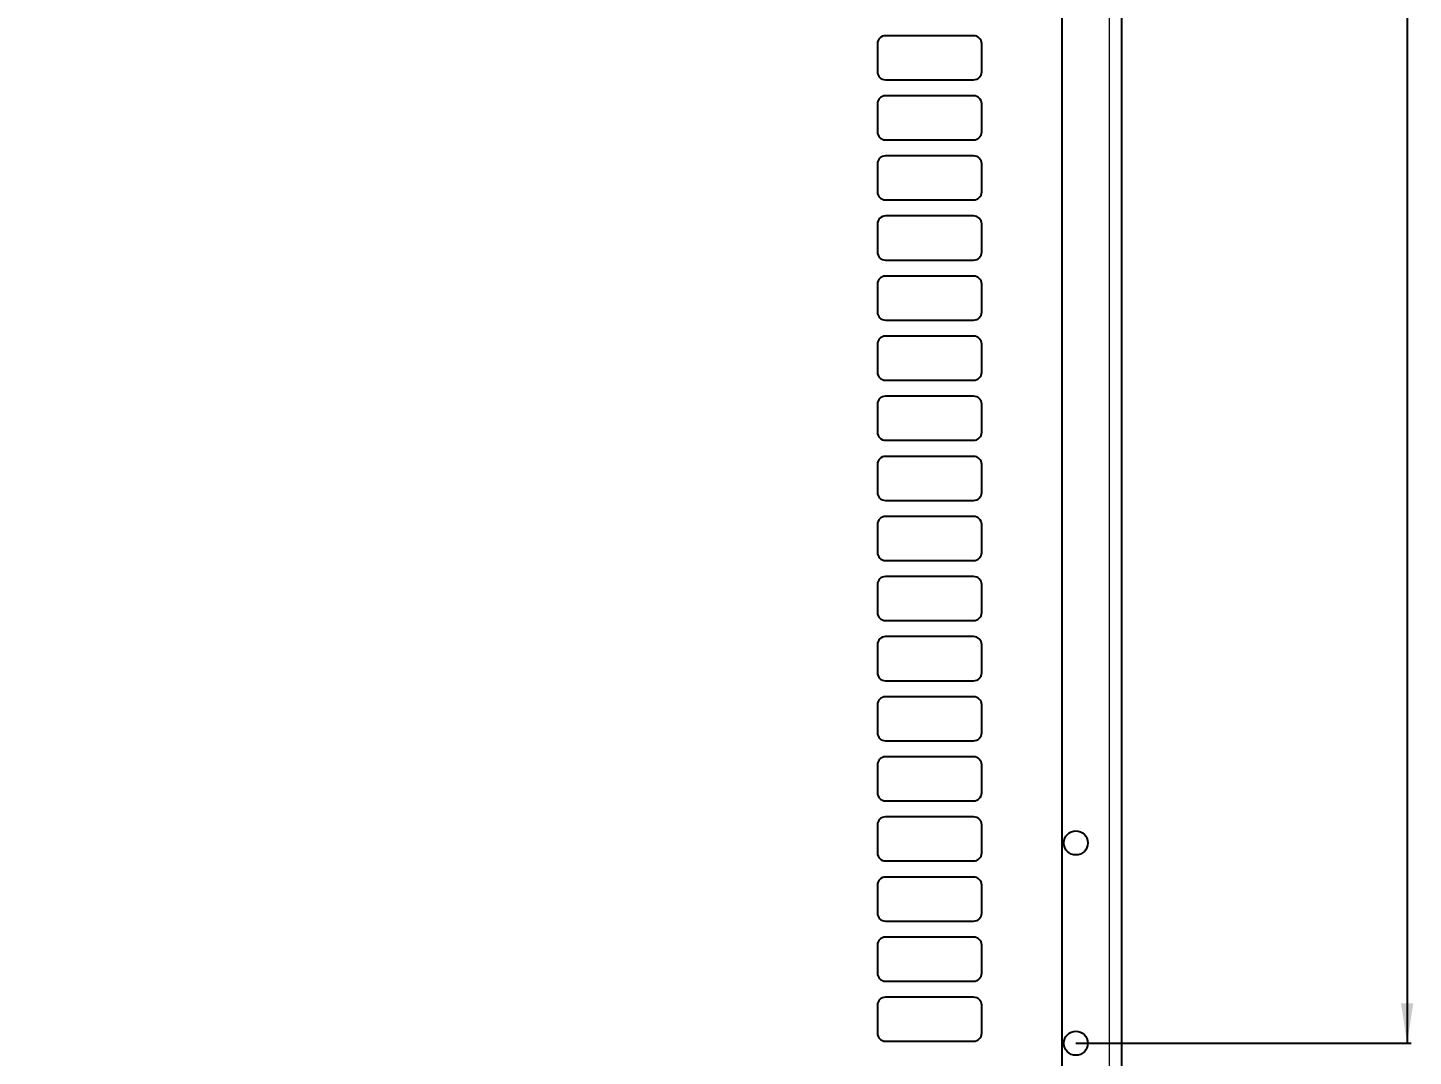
# Model space of a CAD drawing. Header units: millimetres. Extents: x -592 to 811, y -14 to 1990.
# Drawn here: x -273.4 to 72.3, y 239.1 to 495.8 of the extents above; entities that cross this region are included whole.
import ezdxf

# ---------------------------------------------------------------- set-up
doc = ezdxf.new("R2010")
doc.units = ezdxf.units.MM
doc.layers.add('FORMAT', color=7, linetype='Continuous')
doc.styles.add('SLDTEXTSTYLE0', font='TXT', dxfattribs={"width": 0.75})
doc.dimstyles.new('SLDDIMSTYLE0', dxfattribs={"dimtxt": 20, "dimasz": 10, "dimexe": 0, "dimexo": 0.0625, "dimgap": 5, "dimtad": 2, "dimdec": 1, "dimrnd": 1e-09, "dimzin": 12, "dimdsep": 46, "dimtxsty": 'SLDTEXTSTYLE0', "dimsah": 1, "dimcen": 0.09, "dimadec": 0, "dimazin": 3, "dimtfac": 1, "dimtofl": 0, "dimtmove": 0, "dimatfit": 3, "dimfxl": 0, "dimfrac": 2, "dimtolj": 1, "dimtzin": 12, "dimarcsym": 0})

# ---------------------------------------------------------------- blocks, each defined once
blk = doc.blocks.new('_D_2')
at = {"layer": 'FORMAT'}
for p, q in [((-11.91, 1742.34), (71.73, 1742.34)), ((70.73, 1742.34), (70.73, 242.34)), ((-11.91, 242.34), (71.73, 242.34))]:
    blk.add_line(p, q, dxfattribs=at)
for points in [[(70.73, 1742.34), (69.19, 1732.34), (72.26, 1732.34)], [(70.73, 242.34), (72.26, 252.34), (69.19, 252.34)]]:
    blk.add_solid(points, dxfattribs=at)
at = {"layer": 'FORMAT', "insert": (44.94, 962.78), "char_height": 20, "attachment_point": 1, "rotation": 90, "style": 'SLDTEXTSTYLE0'}
blk.add_mtext('1500', dxfattribs=at)
blk = doc.blocks.new('_D_4')
at = {"layer": 'FORMAT'}
for p, q in [((-471.42, 992.33), (-471.42, 92.84)), ((-15.42, 992.33), (-15.42, 92.84)), ((-471.42, 93.84), (-15.42, 93.84))]:
    blk.add_line(p, q, dxfattribs=at)
for points in [[(-471.42, 93.84), (-461.42, 92.3), (-461.42, 95.38)], [(-15.42, 93.84), (-25.42, 95.38), (-25.42, 92.3)]]:
    blk.add_solid(points, dxfattribs=at)
at = {"layer": 'FORMAT', "insert": (-265.59, 119.62), "char_height": 20, "attachment_point": 1, "style": 'SLDTEXTSTYLE0'}
blk.add_mtext('456', dxfattribs=at)

msp = doc.modelspace()

# ---------------------------------------------------------------- linework, layer by layer
at = {"color": 8, "linetype": 'Continuous', "lineweight": 18}
msp.add_line((-3.52, 150.84), (-3.52, 1833.84), dxfattribs=at)
at = {"color": 7, "linetype": 'Continuous', "lineweight": 25}
for p, q in [((-0.42, 150.84), (-0.42, 1833.84)), ((-61.42, 491.84), (-61.42, 484.84)), ((-37.42, 493.84), (-59.42, 493.84)), ((-35.42, 484.84), (-35.42, 491.84)), ((-59.42, 482.84), (-37.42, 482.84)), ((-37.42, 478.84), (-59.42, 478.84)), ((-61.42, 476.84), (-61.42, 469.84)), ((-35.42, 469.84), (-35.42, 476.84)), ((-59.42, 467.84), (-37.42, 467.84)), ((-37.42, 463.84), (-59.42, 463.84)), ((-61.42, 461.84), (-61.42, 454.84)), ((-35.42, 454.84), (-35.42, 461.84)), ((-59.42, 452.84), (-37.42, 452.84)), ((-61.42, 446.84), (-61.42, 439.84)), ((-37.42, 448.84), (-59.42, 448.84)), ((-35.42, 439.84), (-35.42, 446.84)), ((-59.42, 437.84), (-37.42, 437.84)), ((-37.42, 433.84), (-59.42, 433.84)), ((-61.42, 431.84), (-61.42, 424.84)), ((-35.42, 424.84), (-35.42, 431.84)), ((-59.42, 422.84), (-37.42, 422.84)), ((-37.42, 418.84), (-59.42, 418.84)), ((-61.42, 416.84), (-61.42, 409.84)), ((-35.42, 409.84), (-35.42, 416.84)), ((-59.42, 407.84), (-37.42, 407.84)), ((-61.42, 401.84), (-61.42, 394.84)), ((-37.42, 403.84), (-59.42, 403.84)), ((-35.42, 394.84), (-35.42, 401.84)), ((-59.42, 392.84), (-37.42, 392.84)), ((-37.42, 388.84), (-59.42, 388.84)), ((-61.42, 386.84), (-61.42, 379.84)), ((-35.42, 379.84), (-35.42, 386.84)), ((-59.42, 377.84), (-37.42, 377.84)), ((-37.42, 373.84), (-59.42, 373.84)), ((-61.42, 371.84), (-61.42, 364.84)), ((-35.42, 364.84), (-35.42, 371.84)), ((-59.42, 362.84), (-37.42, 362.84)), ((-61.42, 356.84), (-61.42, 349.84)), ((-37.42, 358.84), (-59.42, 358.84)), ((-35.42, 349.84), (-35.42, 356.84)), ((-59.42, 347.84), (-37.42, 347.84)), ((-37.42, 343.84), (-59.42, 343.84)), ((-61.42, 341.84), (-61.42, 334.84)), ((-35.42, 334.84), (-35.42, 341.84)), ((-59.42, 332.84), (-37.42, 332.84)), ((-37.42, 328.84), (-59.42, 328.84)), ((-61.42, 326.84), (-61.42, 319.84)), ((-35.42, 319.84), (-35.42, 326.84)), ((-59.42, 317.84), (-37.42, 317.84)), ((-61.42, 311.84), (-61.42, 304.84)), ((-37.42, 313.84), (-59.42, 313.84)), ((-35.42, 304.84), (-35.42, 311.84)), ((-59.42, 302.84), (-37.42, 302.84)), ((-37.42, 298.84), (-59.42, 298.84)), ((-61.42, 296.84), (-61.42, 289.84)), ((-35.42, 289.84), (-35.42, 296.84)), ((-59.42, 287.84), (-37.42, 287.84)), ((-37.42, 283.84), (-59.42, 283.84)), ((-61.42, 281.84), (-61.42, 274.84)), ((-35.42, 274.84), (-35.42, 281.84)), ((-59.42, 272.84), (-37.42, 272.84)), ((-61.42, 266.84), (-61.42, 259.84)), ((-37.42, 268.84), (-59.42, 268.84)), ((-35.42, 259.84), (-35.42, 266.84)), ((-59.42, 257.84), (-37.42, 257.84)), ((-37.42, 253.84), (-59.42, 253.84)), ((-61.42, 251.84), (-61.42, 244.84)), ((-35.42, 244.84), (-35.42, 251.84)), ((-59.42, 242.84), (-37.42, 242.84))]:
    msp.add_line(p, q, dxfattribs=at)
for centre in [(-11.92, 292.34), (-11.92, 242.34)]:
    msp.add_circle(centre, 3, dxfattribs=at)
for centre, start, end in [((-59.42, 491.84), 90, 180), ((-37.42, 491.84), 0, 90), ((-59.42, 484.84), 180, 270), ((-37.42, 484.84), 270, 0), ((-59.42, 476.84), 90, 180), ((-37.42, 476.84), 0, 90), ((-59.42, 469.84), 180, 270), ((-37.42, 469.84), 270, 0), ((-59.42, 461.84), 90, 180), ((-37.42, 461.84), 0, 90), ((-59.42, 454.84), 180, 270), ((-37.42, 454.84), 270, 0), ((-59.42, 446.84), 90, 180), ((-37.42, 446.84), 0, 90), ((-59.42, 439.84), 180, 270), ((-37.42, 439.84), 270, 0), ((-59.42, 431.84), 90, 180), ((-37.42, 431.84), 0, 90), ((-59.42, 424.84), 180, 270), ((-37.42, 424.84), 270, 0), ((-59.42, 416.84), 90, 180), ((-37.42, 416.84), 0, 90), ((-59.42, 409.84), 180, 270), ((-37.42, 409.84), 270, 0), ((-59.42, 401.84), 90, 180), ((-37.42, 401.84), 0, 90), ((-59.42, 394.84), 180, 270), ((-37.42, 394.84), 270, 0), ((-59.42, 386.84), 90, 180), ((-37.42, 386.84), 0, 90), ((-59.42, 379.84), 180, 270), ((-37.42, 379.84), 270, 0), ((-59.42, 371.84), 90, 180), ((-37.42, 371.84), 0, 90), ((-59.42, 364.84), 180, 270), ((-37.42, 364.84), 270, 0), ((-59.42, 356.84), 90, 180), ((-37.42, 356.84), 0, 90), ((-59.42, 349.84), 180, 270), ((-37.42, 349.84), 270, 0), ((-59.42, 341.84), 90, 180), ((-37.42, 341.84), 0, 90), ((-59.42, 334.84), 180, 270), ((-37.42, 334.84), 270, 0), ((-59.42, 326.84), 90, 180), ((-37.42, 326.84), 0, 90), ((-59.42, 319.84), 180, 270), ((-37.42, 319.84), 270, 0), ((-59.42, 311.84), 90, 180), ((-37.42, 311.84), 0, 90), ((-59.42, 304.84), 180, 270), ((-37.42, 304.84), 270, 0), ((-59.42, 296.84), 90, 180), ((-37.42, 296.84), 0, 90), ((-59.42, 289.84), 180, 270), ((-37.42, 289.84), 270, 0), ((-59.42, 281.84), 90, 180), ((-37.42, 281.84), 0, 90), ((-59.42, 274.84), 180, 270), ((-37.42, 274.84), 270, 0), ((-59.42, 266.84), 90, 180), ((-37.42, 266.84), 0, 90), ((-59.42, 259.84), 180, 270), ((-37.42, 259.84), 270, 0), ((-59.42, 251.84), 90, 180), ((-37.42, 251.84), 0, 90), ((-59.42, 244.84), 180, 270), ((-37.42, 244.84), 270, 0)]:
    msp.add_arc(centre, 2, start, end, dxfattribs=at)

# ---------------------------------------------------------------- dimensions: what is measured, and where the dimension line sits
at = {"layer": 'FORMAT'}
for base, p1, p2, angle, picture, middle in [((70.73, 242.34), (-11.92, 1742.34), (-11.92, 242.34), 90, '_D_2', (70.73, 992.34)), ((-15.42, 93.84), (-471.42, 992.34), (-15.42, 992.34), 0, '_D_4', (-243.42, 93.84))]:
    dim = msp.add_linear_dim(base=base, p1=p1, p2=p2, angle=angle, dimstyle='SLDDIMSTYLE0', dxfattribs=at)
    dim.commit()
    dim.dimension.update_dxf_attribs({"geometry": picture, "text_midpoint": middle, "dimtype": 160})

doc.saveas('drawing.dxf')
